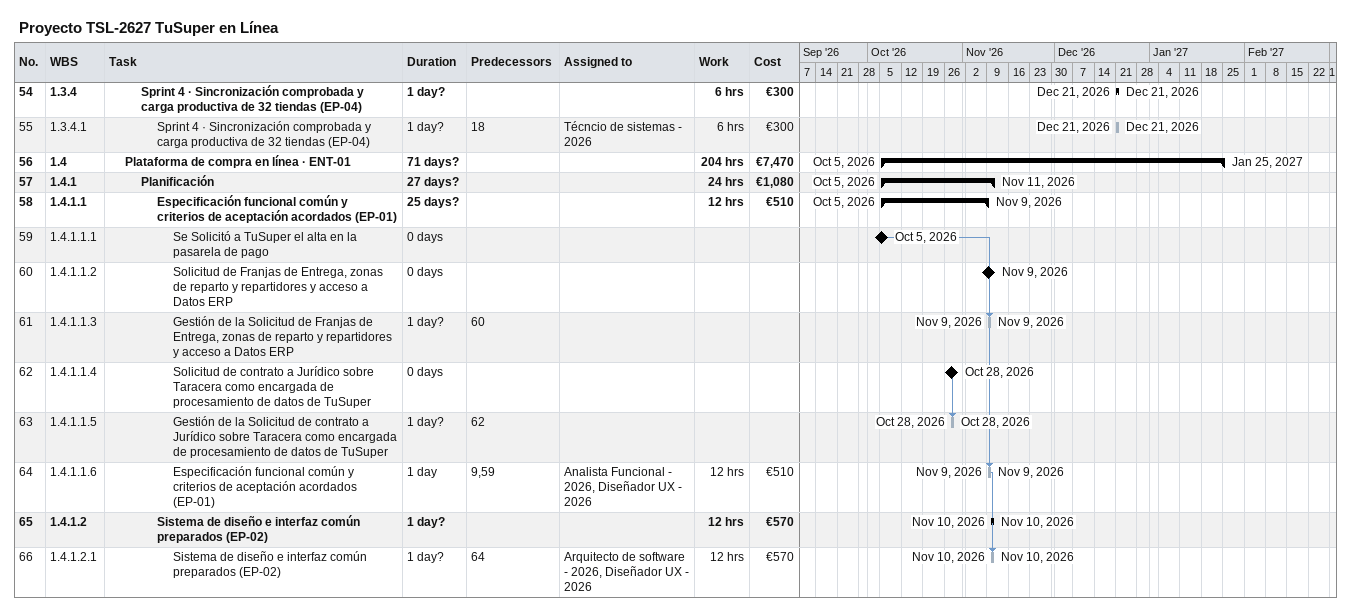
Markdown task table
Proyecto TSL-2627 TuSuper en Línea

| ID | WBS | Task | Duration | Start | Finish | Predecessors | Resources | Work (h) | Cost (€) |
|---|---|---|---|---|---|---|---|---|---|
| 54 | 1.3.4 | **Sprint 4 · Sincronización comprobada y carga productiva de 32 tiendas (EP-04)** | 1d? | 2026-12-21 | 2026-12-21 |  |  | 6 | 300 |
| 55 | 1.3.4.1 | Sprint 4 · Sincronización comprobada y carga productiva de 32 tiendas (EP-04) | 1d? | 2026-12-21 | 2026-12-21 | 18 | Técncio de sistemas - 2026 | 6 | 300 |
| 56 | 1.4 | **Plataforma de compra en línea · ENT-01** | 71d? | 2026-10-05 | 2027-01-25 |  |  | 204 | 7470 |
| 57 | 1.4.1 | **Planificación** | 27d? | 2026-10-05 | 2026-11-11 |  |  | 24 | 1080 |
| 58 | 1.4.1.1 | **Especificación funcional común y criterios de aceptación acordados (EP-01)** | 25d? | 2026-10-05 | 2026-11-09 |  |  | 12 | 510 |
| 59 | 1.4.1.1.1 | Se Solicitó a TuSuper el alta en la pasarela de pago | 0d | 2026-10-05 | 2026-10-05 |  |  |  |  |
| 60 | 1.4.1.1.2 | Solicitud de Franjas de Entrega, zonas de reparto y repartidores y acceso a Datos ERP | 0d | 2026-11-09 | 2026-11-09 |  |  |  |  |
| 61 | 1.4.1.1.3 | Gestión de la Solicitud de Franjas de Entrega, zonas de reparto y repartidores y acceso a Datos ERP | 1d? | 2026-11-09 | 2026-11-09 | 60 |  |  |  |
| 62 | 1.4.1.1.4 | Solicitud de contrato a Jurídico sobre Taracera como encargada de procesamiento de datos de TuSuper | 0d | 2026-10-28 | 2026-10-28 |  |  |  |  |
| 63 | 1.4.1.1.5 | Gestión de la Solicitud de contrato a Jurídico sobre Taracera como encargada de procesamiento de datos de TuSuper | 1d? | 2026-10-28 | 2026-10-28 | 62 |  |  |  |
| 64 | 1.4.1.1.6 | Especificación funcional común y criterios de aceptación acordados (EP-01) | 1d | 2026-11-09 | 2026-11-09 | 9, 59 | Analista Funcional - 2026, Diseñador UX - 2026 | 12 | 510 |
| 65 | 1.4.1.2 | **Sistema de diseño e interfaz común preparados (EP-02)** | 1d? | 2026-11-10 | 2026-11-10 |  |  | 12 | 570 |
| 66 | 1.4.1.2.1 | Sistema de diseño e interfaz común preparados (EP-02) | 1d? | 2026-11-10 | 2026-11-10 | 64 | Arquitecto de software - 2026, Diseñador UX - 2026 | 12 | 570 |
